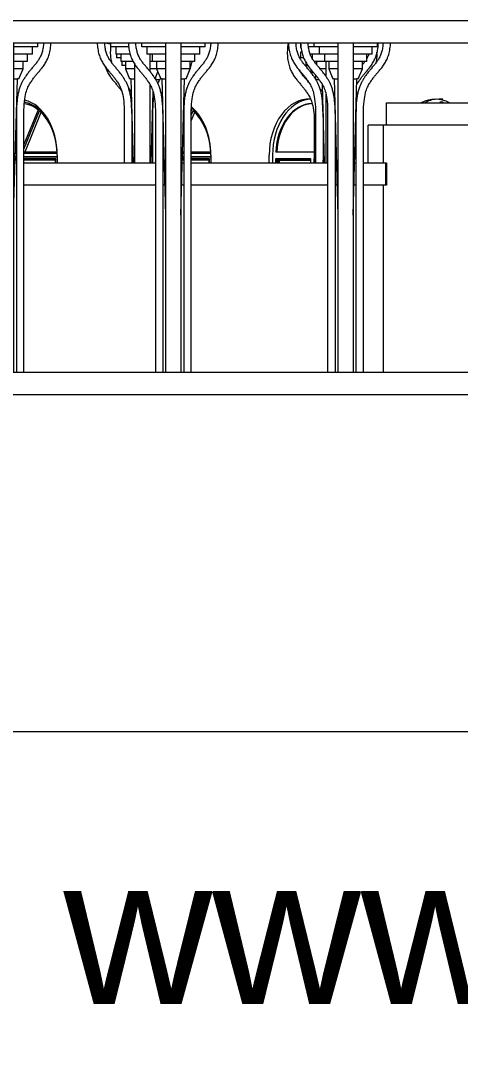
# Model space of a CAD drawing. Header units: millimetres. Extents: x -45912 to 51688, y -9036 to 14600.
# Drawn here: x -13148 to -7276, y -9036 to 4700 of the extents above; entities that cross this region are included whole.
import ezdxf

# ---------------------------------------------------------------- set-up
doc = ezdxf.new("R2010")
doc.units = ezdxf.units.MM
for name, color, linetype, lineweight in [('A-DETL-THIN', 151, 'Continuous', 9), ('A-FLOR', 192, 'Continuous', 9), ('A-GENM', 13, 'Continuous', 9), ('A-GLAZ', 151, 'Continuous', 9), ('A-WALL', 113, 'Continuous', 9), ('G-ANNO-TEXT', 231, 'Continuous', 9)]:
    doc.layers.add(name, color=color, linetype=linetype, lineweight=lineweight)
doc.styles.add('Arial', font='arial.ttf', dxfattribs={"height": 1967.065868})

# ---------------------------------------------------------------- blocks, each defined once
blk = doc.blocks.new('Family7 - Family7-230587-South')
at = {"layer": 'A-GENM'}
for p, q in [((-14637, 4700), (10782, 4700)), ((7506, 4400), (-14637, 4400))]:
    blk.add_line(p, q, dxfattribs=at)
blk = doc.blocks.new('Family8 - COLUMN-V6-South')
at = {"layer": 'A-GENM'}
for p, q in [((-9231, 4351), (-9306, 4351)), ((-9160, 4251), (-9282, 4251)), ((-9255, 4251), (-9255, 4195)), ((-9091, 4152), (-9229, 4152)), ((-9196, 4152), (-9196, 4111)), ((-9070, 4057), (-9150, 4057)), ((-9090, 2800), (-9118, 3842)), ((-9210, 3456), (-9210, 2800)), ((-9110, 3456), (-9110, 2800)), ((-9070, 2800), (-9070, 3456))]:
    blk.add_line(p, q, dxfattribs=at)
for points, knots in [([(-9571, 4400), (-9571, 4387), (-9569, 4347), (-9559, 4282), (-9538, 4213), (-9511, 4154), (-9479, 4103), (-9446, 4059), (-9412, 4020), (-9381, 3984), (-9352, 3948), (-9328, 3916), (-9309, 3887), (-9294, 3865), (-9279, 3840), (-9259, 3801), (-9236, 3739), (-9216, 3628), (-9210, 3521), (-9210, 3456)], [-2.390716, -2.390716, -2.390716, -2.390716, -2.321029, -2.155241, -1.989453, -1.823666, -1.657878, -1.49209, -1.326302, -1.160515, -0.994727, -0.828939, -0.746045, -0.663151, -0.580257, -0.497363, -0.331576, -0.165788, 0, 0, 0, 0]), ([(-9110, 3456), (-9110, 3524), (-9115, 3609), (-9127, 3701), (-9140, 3760), (-9155, 3810), (-9173, 3853), (-9189, 3883), (-9201, 3904), (-9208, 3916), (-9214, 3924), (-9219, 3933), (-9226, 3943), (-9234, 3955), (-9244, 3970), (-9258, 3988), (-9273, 4009), (-9289, 4028), (-9305, 4048), (-9318, 4063), (-9328, 4076), (-9339, 4089), (-9352, 4104), (-9368, 4123), (-9383, 4142), (-9401, 4167), (-9418, 4195), (-9433, 4225), (-9443, 4249), (-9452, 4276), (-9460, 4305), (-9466, 4337), (-9470, 4369), (-9471, 4390), (-9471, 4400)], [0, 0, 0, 0, 0.165788, 0.248682, 0.331576, 0.414469, 0.497363, 0.580257, 0.621704, 0.663151, 0.683875, 0.704598, 0.746045, 0.787492, 0.828939, 0.911833, 0.994727, 1.077621, 1.160515, 1.243408, 1.284855, 1.326302, 1.409196, 1.49209, 1.574984, 1.657878, 1.823666, 1.90656, 1.989453, 2.072347, 2.155241, 2.238135, 2.321029, 2.384771, 2.384771, 2.384771, 2.384771]), ([(-8659, 3847), (-8656, 3853), (-8647, 3867), (-8634, 3887), (-8614, 3916), (-8590, 3948), (-8561, 3984), (-8530, 4020), (-8497, 4059), (-8463, 4103), (-8432, 4154), (-8404, 4213), (-8384, 4283), (-8372, 4346), (-8373, 4388), (-8374, 4401)], [0.604386, 0.604386, 0.604386, 0.604386, 0.663151, 0.746045, 0.828939, 0.994727, 1.160515, 1.326302, 1.49209, 1.657878, 1.823666, 1.989453, 2.155241, 2.321029, 2.390716, 2.390716, 2.390716, 2.390716]), ([(-9070, 3953), (-9070, 3963), (-9070, 3986), (-9070, 4020), (-9070, 4059), (-9070, 4102), (-9070, 4135), (-9070, 4152)], [1.0198634, 1.0198634, 1.0198634, 1.0198634, 1.1605145, 1.3263023, 1.4920901, 1.6578779, 1.8130127, 1.8130127, 1.8130127, 1.8130127]), ([(-8553, 4152), (-8555, 4148), (-8562, 4139), (-8572, 4126), (-8580, 4117), (-8582, 4114)], [-1.6179297, -1.6179297, -1.6179297, -1.6179297, -1.574984, -1.4920901, -1.4520772, -1.4520772, -1.4520772, -1.4520772]), ([(-8499, 4251), (-8499, 4251), (-8502, 4241), (-8509, 4225), (-8518, 4207), (-8523, 4198), (-8525, 4195)], [-1.9956717, -1.9956717, -1.9956717, -1.9956717, -1.9894535, -1.9065596, -1.8236657, -1.796987, -1.796987, -1.796987, -1.796987]), ([(-9070, 3456), (-9070, 3521), (-9070, 3618), (-9070, 3688), (-9070, 3715)], [0, 0, 0, 0, 0.1657878, 0.3002125, 0.3002125, 0.3002125, 0.3002125])]:
    blk.add_open_spline(points, degree=3, knots=knots, dxfattribs=at)
blk = doc.blocks.new('Family8 - COLUMN-V7-South')
at = {"layer": 'A-GENM'}
for p, q in [((-11948, 4400), (-11948, 4351)), ((-11706, 4351), (-11946, 4351)), ((-11877, 4351), (-11877, 4251)), ((-11687, 4251), (-11875, 4251)), ((-11808, 4251), (-11808, 4152)), ((-11646, 4152), (-11806, 4152)), ((-11749, 4152), (-11749, 4057)), ((-11390, 4152), (-11423, 4152)), ((-11749, 4057), (-11692, 3923)), ((-11623, 4057), (-11749, 4057)), ((-11332, 4057), (-11423, 4057)), ((-11353, 3927), (-11315, 4015)), ((-11674, 3923), (-11692, 3923)), ((-11642, 2800), (-11673, 3923)), ((-11673, 3923), (-11623, 3923)), ((-11404, 2800), (-11378, 3746)), ((-11763, 3456), (-11763, 2800)), ((-11663, 3456), (-11663, 2800)), ((-11623, 2800), (-11623, 3456)), ((-11423, 3456), (-11423, 2800)), ((-11385, 3456), (-11385, 2800))]:
    blk.add_line(p, q, dxfattribs=at)
for points, knots in [([(-12124, 4400), (-12124, 4387), (-12121, 4347), (-12112, 4282), (-12091, 4213), (-12064, 4154), (-12032, 4103), (-11998, 4059), (-11965, 4020), (-11934, 3984), (-11905, 3948), (-11881, 3916), (-11862, 3887), (-11847, 3865), (-11832, 3840), (-11812, 3801), (-11789, 3739), (-11768, 3628), (-11763, 3521), (-11763, 3456)], [-2.390716, -2.390716, -2.390716, -2.390716, -2.321029, -2.155241, -1.989453, -1.823666, -1.657878, -1.49209, -1.326302, -1.160515, -0.994727, -0.828939, -0.746045, -0.663151, -0.580257, -0.497363, -0.331576, -0.165788, 0, 0, 0, 0]), ([(-11663, 3456), (-11663, 3524), (-11667, 3609), (-11680, 3701), (-11693, 3760), (-11708, 3810), (-11726, 3853), (-11742, 3883), (-11754, 3904), (-11761, 3916), (-11767, 3924), (-11772, 3933), (-11779, 3943), (-11787, 3955), (-11797, 3970), (-11810, 3988), (-11826, 4009), (-11842, 4028), (-11857, 4048), (-11871, 4063), (-11881, 4076), (-11892, 4089), (-11905, 4104), (-11921, 4123), (-11935, 4142), (-11954, 4167), (-11971, 4195), (-11986, 4225), (-11996, 4249), (-12005, 4276), (-12013, 4305), (-12019, 4337), (-12022, 4369), (-12024, 4390), (-12024, 4400)], [0, 0, 0, 0, 0.165788, 0.248682, 0.331576, 0.414469, 0.497363, 0.580257, 0.621704, 0.663151, 0.683875, 0.704598, 0.746045, 0.787492, 0.828939, 0.911833, 0.994727, 1.077621, 1.160515, 1.243408, 1.284855, 1.326302, 1.409196, 1.49209, 1.574984, 1.657878, 1.823666, 1.90656, 1.989453, 2.072347, 2.155241, 2.238135, 2.321029, 2.384771, 2.384771, 2.384771, 2.384771]), ([(-11423, 4251), (-11423, 4238), (-11423, 4204), (-11423, 4154), (-11423, 4103), (-11423, 4061), (-11423, 4036), (-11423, 4025)], [-2.0790685, -2.0790685, -2.0790685, -2.0790685, -1.9894535, -1.8236657, -1.6578779, -1.4920901, -1.3436281, -1.3436281, -1.3436281, -1.3436281]), ([(-11623, 3456), (-11623, 3521), (-11623, 3628), (-11623, 3739), (-11623, 3801), (-11623, 3840), (-11623, 3865), (-11623, 3887), (-11623, 3916), (-11623, 3948), (-11623, 3984), (-11623, 4020), (-11623, 4059), (-11623, 4092), (-11623, 4111), (-11623, 4114)], [0, 0, 0, 0, 0.165788, 0.331576, 0.497363, 0.580257, 0.663151, 0.746045, 0.828939, 0.994727, 1.160515, 1.326302, 1.49209, 1.657878, 1.693002, 1.693002, 1.693002, 1.693002]), ([(-11423, 3851), (-11423, 3847), (-11423, 3835), (-11423, 3801), (-11423, 3739), (-11423, 3628), (-11423, 3521), (-11423, 3456)], [-0.6184484, -0.6184484, -0.6184484, -0.6184484, -0.5802573, -0.4973634, -0.3315756, -0.1657878, 0, 0, 0, 0]), ([(-11279, 3929), (-11280, 3928), (-11282, 3924), (-11287, 3916), (-11294, 3904), (-11305, 3887), (-11312, 3873), (-11316, 3864)], [-0.6997975, -0.6997975, -0.6997975, -0.6997975, -0.6838746, -0.6631512, -0.6217042, -0.5802573, -0.5231236, -0.5231236, -0.5231236, -0.5231236]), ([(-11266, 3701), (-11263, 3712), (-11259, 3730), (-11255, 3746), (-11253, 3752)], [0.27701783, 0.27701783, 0.27701783, 0.27701783, 0.33157558, 0.36701799, 0.36701799, 0.36701799, 0.36701799]), ([(-11367, 3701), (-11368, 3701), (-11371, 3679), (-11381, 3609), (-11385, 3524), (-11385, 3456)], [-0.2512432, -0.2512432, -0.2512432, -0.2512432, -0.2486817, -0.1657878, 0, 0, 0, 0])]:
    blk.add_open_spline(points, degree=3, knots=knots, dxfattribs=at)
blk = doc.blocks.new('Family8 - COLUMN-V11-South')
at = {"layer": 'A-GENM'}
for p, q in [((-9571, 4399), (-9575, 4400)), ((-9411, 4400), (-9411, 4340)), ((-9411, 4276), (-9411, 4201)), ((-9409, 4340), (-9405, 4340)), ((-9394, 4276), (-9409, 4276)), ((-9370, 4201), (-9409, 4201)), ((-9340, 4141), (-9340, 4101)), ((-9254, 4201), (-9259, 4201)), ((-9316, 4101), (-9338, 4101)), ((-9271, 4045), (-9271, 4005)), ((-9234, 4002), (-9269, 4002)), ((-9211, 3975), (-9211, 3921)), ((-9160, 3907), (-9204, 3907)), ((-9137, 3773), (-9146, 3773)), ((-9135, 3736), (-9136, 3773)), ((-9136, 3773), (-9116, 3773)), ((-9226, 3306), (-9226, 2800)), ((-9109, 2800), (-9110, 2833))]:
    blk.add_line(p, q, dxfattribs=at)
for points, knots in [([(-9575, 4400), (-9587, 4332), (-9591, 4239), (-9574, 4132), (-9554, 4063), (-9526, 4004), (-9495, 3953), (-9461, 3909), (-9428, 3870), (-9397, 3834), (-9368, 3798), (-9344, 3766), (-9325, 3737), (-9310, 3715), (-9295, 3690), (-9275, 3651), (-9252, 3589), (-9231, 3478), (-9226, 3371), (-9226, 3306)], [-2.652605, -2.652605, -2.652605, -2.652605, -2.321029, -2.155241, -1.989453, -1.823666, -1.657878, -1.49209, -1.326302, -1.160515, -0.994727, -0.828939, -0.746045, -0.663151, -0.580257, -0.497363, -0.331576, -0.165788, 0, 0, 0, 0]), ([(-8400, 4138), (-8395, 4162), (-8387, 4205), (-8389, 4256), (-8391, 4279)], [2.1639529, 2.1639529, 2.1639529, 2.1639529, 2.3210291, 2.4406315, 2.4406315, 2.4406315, 2.4406315]), ([(-9297, 3869), (-9300, 3872), (-9307, 3882), (-9320, 3898), (-9333, 3913), (-9344, 3926), (-9355, 3939), (-9368, 3954), (-9384, 3973), (-9398, 3992), (-9416, 4015), (-9427, 4034), (-9434, 4046)], [1.0380984, 1.0380984, 1.0380984, 1.0380984, 1.0776206, 1.1605145, 1.2434084, 1.2848554, 1.3263023, 1.4091962, 1.4920901, 1.574984, 1.6578779, 1.797839, 1.797839, 1.797839, 1.797839]), ([(-8663, 3716), (-8659, 3723), (-8651, 3734), (-8644, 3745), (-8642, 3748)], [0.668168, 0.668168, 0.668168, 0.668168, 0.7460451, 0.7886122, 0.7886122, 0.7886122, 0.7886122])]:
    blk.add_open_spline(points, degree=3, knots=knots, dxfattribs=at)
blk = doc.blocks.new('Family8 - COLUMN-V12-South')
at = {"layer": 'A-GENM'}
for p, q in [((-11946, 4385), (-12024, 4398)), ((-11869, 4251), (-11869, 4201)), ((-11807, 4201), (-11868, 4201)), ((-11798, 4152), (-11798, 4101)), ((-11750, 4101), (-11797, 4101)), ((-11729, 4011), (-11729, 4002)), ((-11726, 4002), (-11728, 4002)), ((-11309, 4002), (-11321, 4002)), ((-11292, 3907), (-11340, 3907))]:
    blk.add_line(p, q, dxfattribs=at)
for points, knots in [([(-11928, 4132), (-11930, 4140), (-11935, 4157), (-11940, 4187), (-11945, 4233), (-11947, 4287), (-11942, 4333), (-11939, 4352)], [2.0894424, 2.0894424, 2.0894424, 2.0894424, 2.1552413, 2.2381352, 2.3210291, 2.4868169, 2.5933966, 2.5933966, 2.5933966, 2.5933966]), ([(-10882, 4059), (-10881, 4061), (-10873, 4084), (-10864, 4115), (-10857, 4145), (-10856, 4151)], [1.974455, 1.974455, 1.974455, 1.974455, 1.9894535, 2.1552413, 2.1934689, 2.1934689, 2.1934689, 2.1934689]), ([(-12019, 4086), (-12016, 4078), (-12006, 4049), (-11985, 4004), (-11953, 3953), (-11920, 3909), (-11886, 3870), (-11856, 3834), (-11827, 3798), (-11807, 3772), (-11797, 3757), (-11797, 3757)], [-2.042852, -2.042852, -2.042852, -2.042852, -1.989453, -1.823666, -1.657878, -1.49209, -1.326302, -1.160515, -0.994727, -0.828939, -0.823581, -0.823581, -0.823581, -0.823581]), ([(-11668, 3742), (-11671, 3746), (-11676, 3755), (-11683, 3766), (-11688, 3774), (-11693, 3783), (-11700, 3792), (-11704, 3799), (-11707, 3802)], [0.5894677, 0.5894677, 0.5894677, 0.5894677, 0.6217042, 0.6631512, 0.6838746, 0.7045981, 0.7460451, 0.7800837, 0.7800837, 0.7800837, 0.7800837])]:
    blk.add_open_spline(points, degree=3, knots=knots, dxfattribs=at)
for points in [[(-11345, 3946), (-11345, 3935), (-11345, 3924), (-11345, 3914)], [(-11251, 3685), (-11254, 3678), (-11257, 3670), (-11260, 3663)]]:
    blk.add_open_spline(points, degree=3, dxfattribs=at)
blk = doc.blocks.new('Family8 - COLUMN-V21-South')
at = {"layer": 'A-GENM'}
for p, q in [((4644, 4400), (4644, 4351)), ((5494, 4351), (5494, 4400)), ((4969, 4351), (4646, 4351)), ((4716, 4351), (4716, 4251)), ((5492, 4351), (5169, 4351)), ((5423, 4251), (5423, 4351)), ((4969, 4251), (4717, 4251)), ((4785, 4251), (4785, 4152)), ((4969, 4152), (4786, 4152)), ((4844, 4152), (4844, 4057)), ((5421, 4251), (5169, 4251)), ((5352, 4152), (5169, 4152)), ((5295, 4057), (5295, 4152)), ((5354, 4152), (5354, 4251)), ((4844, 4057), (4900, 3923)), ((4969, 4057), (4844, 4057)), ((5295, 4057), (5169, 4057)), ((5238, 3923), (5295, 4057)), ((4918, 3923), (4900, 3923)), ((4969, 2100), (4919, 3923)), ((4919, 3923), (4969, 3923)), ((5169, 2100), (5219, 3923)), ((5169, 3923), (5219, 3923)), ((5238, 3923), (5220, 3923)), ((4829, 3456), (4829, 0)), ((4929, 3456), (4929, 0)), ((4969, 0), (4969, 3456)), ((5169, 3456), (5169, 0)), ((5207, 3456), (5207, 0)), ((5307, 0), (5307, 3456))]:
    blk.add_line(p, q, dxfattribs=at)
for points, knots in [([(4468, 4400), (4469, 4387), (4471, 4347), (4481, 4282), (4501, 4213), (4529, 4154), (4560, 4103), (4594, 4059), (4627, 4020), (4658, 3984), (4687, 3948), (4711, 3916), (4730, 3887), (4745, 3865), (4761, 3840), (4781, 3801), (4804, 3739), (4824, 3628), (4829, 3521), (4829, 3456)], [-2.390716, -2.390716, -2.390716, -2.390716, -2.321029, -2.155241, -1.989453, -1.823666, -1.657878, -1.49209, -1.326302, -1.160515, -0.994727, -0.828939, -0.746045, -0.663151, -0.580257, -0.497363, -0.331576, -0.165788, 0, 0, 0, 0]), ([(4929, 3456), (4929, 3524), (4925, 3609), (4912, 3701), (4900, 3760), (4884, 3810), (4866, 3853), (4851, 3883), (4838, 3904), (4831, 3916), (4826, 3924), (4820, 3933), (4814, 3943), (4806, 3955), (4795, 3970), (4782, 3988), (4766, 4009), (4751, 4028), (4735, 4048), (4722, 4063), (4711, 4076), (4700, 4089), (4687, 4104), (4672, 4123), (4657, 4142), (4638, 4167), (4621, 4195), (4606, 4225), (4596, 4249), (4587, 4276), (4580, 4305), (4574, 4337), (4570, 4369), (4569, 4390), (4568, 4400)], [0, 0, 0, 0, 0.165788, 0.248682, 0.331576, 0.414469, 0.497363, 0.580257, 0.621704, 0.663151, 0.683875, 0.704598, 0.746045, 0.787492, 0.828939, 0.911833, 0.994727, 1.077621, 1.160515, 1.243408, 1.284855, 1.326302, 1.409196, 1.49209, 1.574984, 1.657878, 1.823666, 1.90656, 1.989453, 2.072347, 2.155241, 2.238135, 2.321029, 2.384771, 2.384771, 2.384771, 2.384771]), ([(4969, 3456), (4969, 3521), (4969, 3628), (4969, 3739), (4969, 3801), (4969, 3840), (4969, 3865), (4969, 3887), (4969, 3916), (4969, 3948), (4969, 3984), (4969, 4020), (4969, 4059), (4969, 4103), (4969, 4154), (4969, 4213), (4969, 4282), (4969, 4347), (4969, 4387), (4969, 4400)], [0, 0, 0, 0, 0.165788, 0.331576, 0.497363, 0.580257, 0.663151, 0.746045, 0.828939, 0.994727, 1.160515, 1.326302, 1.49209, 1.657878, 1.823666, 1.989453, 2.155241, 2.321029, 2.390716, 2.390716, 2.390716, 2.390716]), ([(5169, 4400), (5169, 4387), (5169, 4347), (5169, 4282), (5169, 4213), (5169, 4154), (5169, 4103), (5169, 4059), (5169, 4020), (5169, 3984), (5169, 3948), (5169, 3916), (5169, 3887), (5169, 3865), (5169, 3840), (5169, 3801), (5169, 3739), (5169, 3628), (5169, 3521), (5169, 3456)], [-2.390716, -2.390716, -2.390716, -2.390716, -2.321029, -2.155241, -1.989453, -1.823666, -1.657878, -1.49209, -1.326302, -1.160515, -0.994727, -0.828939, -0.746045, -0.663151, -0.580257, -0.497363, -0.331576, -0.165788, 0, 0, 0, 0]), ([(5568, 4400), (5568, 4390), (5566, 4369), (5563, 4337), (5557, 4305), (5549, 4276), (5540, 4249), (5530, 4225), (5515, 4195), (5498, 4167), (5480, 4142), (5465, 4123), (5449, 4104), (5436, 4089), (5425, 4076), (5415, 4063), (5401, 4048), (5386, 4028), (5370, 4009), (5354, 3988), (5341, 3970), (5331, 3955), (5323, 3943), (5316, 3933), (5311, 3924), (5305, 3916), (5298, 3904), (5286, 3883), (5270, 3853), (5252, 3810), (5237, 3760), (5224, 3701), (5211, 3609), (5207, 3524), (5207, 3456)], [-2.384771, -2.384771, -2.384771, -2.384771, -2.321029, -2.238135, -2.155241, -2.072347, -1.989453, -1.90656, -1.823666, -1.657878, -1.574984, -1.49209, -1.409196, -1.326302, -1.284855, -1.243408, -1.160515, -1.077621, -0.994727, -0.911833, -0.828939, -0.787492, -0.746045, -0.704598, -0.683875, -0.663151, -0.621704, -0.580257, -0.497363, -0.414469, -0.331576, -0.248682, -0.165788, 0, 0, 0, 0]), ([(5307, 3456), (5307, 3521), (5313, 3628), (5333, 3739), (5356, 3801), (5376, 3840), (5391, 3865), (5406, 3887), (5425, 3916), (5449, 3948), (5478, 3984), (5509, 4020), (5542, 4059), (5576, 4103), (5608, 4154), (5635, 4213), (5656, 4282), (5665, 4347), (5668, 4387), (5668, 4400)], [0, 0, 0, 0, 0.165788, 0.331576, 0.497363, 0.580257, 0.663151, 0.746045, 0.828939, 0.994727, 1.160515, 1.326302, 1.49209, 1.657878, 1.823666, 1.989453, 2.155241, 2.321029, 2.390716, 2.390716, 2.390716, 2.390716])]:
    blk.add_open_spline(points, degree=3, knots=knots, dxfattribs=at)
blk = doc.blocks.new('Arched _2_ - Arched _2_ 3-253363-South')
at = {"layer": 'A-GLAZ'}
for p, q in [((-12914, 3507), (-13103, 3043)), ((-13103, 2983), (-12895, 3492)), ((-12876, 3472), (-13092, 2943)), ((-13215, 3033), (-13203, 3002)), ((-13203, 3062), (-13214, 3089)), ((-13212, 3152), (-13203, 3130)), ((-13665, 2885), (-13581, 2885)), ((-13581, 2925), (-13654, 2925)), ((-13581, 2943), (-13637, 2943)), ((-13464, 2943), (-13481, 2943)), ((-13464, 2925), (-13481, 2925)), ((-13481, 2885), (-13463, 2885)), ((-13219, 2885), (-13203, 2885)), ((-13203, 2943), (-13218, 2943)), ((-13203, 2925), (-13218, 2925)), ((-12661, 2943), (-13103, 2943)), ((-12659, 2925), (-13103, 2925)), ((-13103, 2885), (-12658, 2885)), ((-13662, 2874), (-13665, 2883)), ((-13662, 2800), (-13662, 2874)), ((-13581, 2874), (-13662, 2874)), ((-13630, 2835), (-13647, 2852)), ((-13647, 2852), (-13647, 2800)), ((-13581, 2852), (-13647, 2852)), ((-13630, 2835), (-13630, 2800)), ((-13581, 2835), (-13630, 2835)), ((-13618, 2800), (-13618, 2835)), ((-13462, 2874), (-13481, 2874)), ((-13462, 2852), (-13481, 2852)), ((-13461, 2835), (-13481, 2835)), ((-13203, 2835), (-13221, 2835)), ((-13203, 2874), (-13220, 2874)), ((-13203, 2852), (-13220, 2852)), ((-12659, 2874), (-13103, 2874)), ((-12675, 2852), (-13103, 2852)), ((-12683, 2835), (-13103, 2835)), ((-12675, 2852), (-12683, 2835)), ((-12683, 2800), (-12683, 2835)), ((-12675, 2800), (-12675, 2852)), ((-12658, 2876), (-12659, 2874)), ((-12659, 2874), (-12659, 2800))]:
    blk.add_line(p, q, dxfattribs=at)
for centre, major_axis, start_param, end_param in [((-13149, 2900), (0, 710), 0.096368, 0.101412), ((-13153, 2900), (0, 710), 0.089187, 0.094206), ((-13149, 2900), (0, 692), 0.101292, 0.105054), ((-13121, 2900), (0, 692), 0.158618, 0.162041), ((-13153, 2900), (0, 750), 0.075922, 0.087097), ((-13149, 2900), (0, 692), 5.781265, 6.179197), ((-13149, 2900), (0, 710), 6.140392, 6.179169), ((-13153, 2900), (0, 710), 5.37019, 6.172222), ((-13149, 2900), (0, 710), 6.02823, 6.038142), ((-13153, 2900), (0, 750), 0.664397, 0.669995), ((-13153, 2900), (0, 710), 0.706291, 0.714629), ((-13149, 2900), (0, 692), 4.774568, 5.737909), ((-13153, 2900), (0, 750), 0.942478, 1.312972), ((-13121, 2900), (0, 692), 0.811809, 0.827009), ((-13149, 2900), (0, 692), 0.736201, 0.746955), ((-13153, 2900), (0, 710), 1.023719, 1.535578), ((-13149, 2900), (0, 692), 1.084986, 1.508618), ((-13149, 2900), (0, 710), 1.141886, 1.232289), ((-13149, 2900), (0, 710), 1.038942, 1.094835), ((-13149, 2900), (0, 710), 1.272765, 1.37586), ((-13121, 2900), (0, 692), 1.224425, 1.508618), ((-13149, 2900), (0, 710), 1.403828, 1.535578)]:
    blk.add_ellipse(centre, major_axis=major_axis, ratio=0.707107, start_param=start_param, end_param=end_param, dxfattribs=at)
blk = doc.blocks.new('Arched _2_ - Arched _2_ 3-V31-South')
at = {"layer": 'A-GLAZ'}
for p, q in [((-10870, 3430), (-10845, 3492)), ((-10825, 3472), (-10870, 3363)), ((-10863, 3507), (-10869, 3492)), ((-10978, 3164), (-10970, 3185)), ((-10970, 3245), (-10977, 3228)), ((-10970, 3118), (-10980, 3091)), ((-10986, 2885), (-10970, 2885)), ((-10970, 2943), (-10985, 2943)), ((-10970, 2925), (-10985, 2925)), ((-10610, 2943), (-10870, 2943)), ((-10608, 2925), (-10870, 2925)), ((-10870, 2885), (-10607, 2885)), ((-10970, 2835), (-10988, 2835)), ((-10970, 2852), (-10987, 2852)), ((-10970, 2874), (-10986, 2874)), ((-10609, 2874), (-10870, 2874)), ((-10624, 2852), (-10870, 2852)), ((-10632, 2835), (-10870, 2835)), ((-10624, 2852), (-10632, 2835)), ((-10632, 2800), (-10632, 2835)), ((-10624, 2800), (-10624, 2852)), ((-10607, 2876), (-10609, 2874)), ((-10609, 2874), (-10609, 2800))]:
    blk.add_line(p, q, dxfattribs=at)
for centre, major_axis, start_param, end_param in [((-11102, 2900), (0, 710), 6.007379, 6.010769), ((-11098, 2900), (0, 692), 5.781265, 5.794212), ((-11102, 2900), (0, 710), 5.37019, 5.798645), ((-11098, 2900), (0, 692), 4.774568, 5.737909)]:
    blk.add_ellipse(centre, major_axis=major_axis, ratio=0.707107, start_param=start_param, end_param=end_param, dxfattribs=at)
blk = doc.blocks.new('Arched _2_ - Arched _2_ 3-V32-South')
at = {"layer": 'A-GLAZ'}
for p, q in [((-9784, 2900), (-9784, 2800)), ((-9226, 2943), (-9741, 2943)), ((-9741, 2800), (-9741, 2857)), ((-9741, 2857), (-9277, 2857)), ((-9729, 2857), (-9729, 2800)), ((-9722, 2845), (-9722, 2800)), ((-9722, 2845), (-9277, 2845)), ((-9704, 2835), (-9722, 2845)), ((-9704, 2800), (-9704, 2835)), ((-9704, 2835), (-9277, 2835)), ((-9692, 2800), (-9692, 2835)), ((-9277, 2857), (-9277, 2800)), ((-9230, 2800), (-9230, 2857)), ((-9230, 2857), (-9226, 2857))]:
    blk.add_line(p, q, dxfattribs=at)
for centre, major_axis, start_param, end_param in [((-9254, 2900), (0, 750), 0.062832, 1.570796), ((-9254, 2900), (0, 690), 0.002561, 1.508437), ((-9241, 2900), (0, 690), 0.028153, 1.508437)]:
    blk.add_ellipse(centre, major_axis=major_axis, ratio=0.707107, start_param=start_param, end_param=end_param, dxfattribs=at)
blk = doc.blocks.new('Arched _2_ - Arched _2_ 3-V33-South')
at = {"layer": 'A-GLAZ'}
for p, q in [((-7512, 3650), (-7564, 3650)), ((-7535, 3610), (-7552, 3610)), ((-7507, 3610), (-7535, 3610))]:
    blk.add_line(p, q, dxfattribs=at)
blk.add_ellipse((-7564, 2900), major_axis=(0, 750), ratio=0.707107, start_param=0.062832, end_param=0.362335, dxfattribs=at)

msp = doc.modelspace()

# ---------------------------------------------------------------- linework, layer by layer
at = {"layer": 'A-DETL-THIN'}
for p, q in [((51688, -300), (-45912, -300)), ((-45912, -4800), (51688, -4800))]:
    msp.add_line(p, q, dxfattribs=at)
at = {"layer": 'A-FLOR'}
for p, q in [((-8266, 3600), (-6740, 3600)), ((-8266, 3600), (-8266, 3300)), ((-6734, 3300), (-8266, 3300)), ((-13103, 2800), (-11348, 2800)), ((-11248, 2800), (-11227, 2800)), ((-10988, 2800), (-10970, 2800)), ((-10870, 2800), (-9048, 2800)), ((-8948, 2800), (-8927, 2800)), ((-8688, 2800), (-8670, 2800)), ((-8570, 2800), (-8263, 2800)), ((-8275, 2800), (-8275, 2500)), ((-8263, 2500), (-8570, 2500)), ((-17980, 0), (50119, 0))]:
    msp.add_line(p, q, dxfattribs=at)
at = {"layer": 'A-WALL'}
for p, q in [((-8266, 3300), (-8508, 3300)), ((-8508, 2800), (-8508, 3300)), ((-8308, 3300), (-8308, 2800)), ((-12658, 2900), (-12658, 2800)), ((-10607, 2900), (-10607, 2800)), ((-9829, 2800), (-9829, 2900)), ((-8263, 2800), (-8263, 2500)), ((-11348, 2500), (-13103, 2500)), ((-11219, 2500), (-11248, 2500)), ((-10970, 2500), (-10997, 2500)), ((-9048, 2500), (-10870, 2500)), ((-8919, 2500), (-8948, 2500)), ((-8670, 2500), (-8697, 2500)), ((-8308, 2500), (-8308, 0))]:
    msp.add_line(p, q, dxfattribs=at)
for centre, start_param, end_param in [((-13188, 2900), 4.712389, 6.103704), ((-11137, 2900), 5.949386, 5.954539), ((-9299, 2900), 6.2385, 7.853982), ((-7610, 2900), 5.92085, 6.645521), ((-11137, 2900), 4.712389, 5.748881)]:
    msp.add_ellipse(centre, major_axis=(0, 750), ratio=0.707107, start_param=start_param, end_param=end_param, dxfattribs=at)

# ---------------------------------------------------------------- block references
at = {"layer": 'A-GENM'}
for name, p in [('Family7 - Family7-230587-South', (0, 0)), ('Family8 - COLUMN-V21-South', (-18410, 0)), ('Family8 - COLUMN-V7-South', (0, 0)), ('Family8 - COLUMN-V12-South', (0, 0)), ('Family8 - COLUMN-V21-South', (-16177, 0)), ('Family8 - COLUMN-V11-South', (0, 0)), ('Family8 - COLUMN-V6-South', (0, 0)), ('Family8 - COLUMN-V21-South', (-13877, 0))]:
    msp.add_blockref(name, p, dxfattribs=at)
at = {"layer": 'A-GLAZ'}
for name in ['Arched _2_ - Arched _2_ 3-253363-South', 'Arched _2_ - Arched _2_ 3-V31-South', 'Arched _2_ - Arched _2_ 3-V32-South', 'Arched _2_ - Arched _2_ 3-V33-South']:
    msp.add_blockref(name, (0, 0), dxfattribs=at)

# ---------------------------------------------------------------- texts
at = {"layer": 'G-ANNO-TEXT', "color": 7, "insert": (-12574, -6476), "char_height": 1967.07, "width": 29496, "attachment_point": 1, "line_spacing_factor": 0.938532, "style": 'Arial', "bg_fill": 3, "box_fill_scale": 1.25, "bg_fill_color": 0, "bg_fill_transparency": 0}
msp.add_mtext('www.aryaahora.com', dxfattribs=at)

doc.saveas('drawing.dxf')
